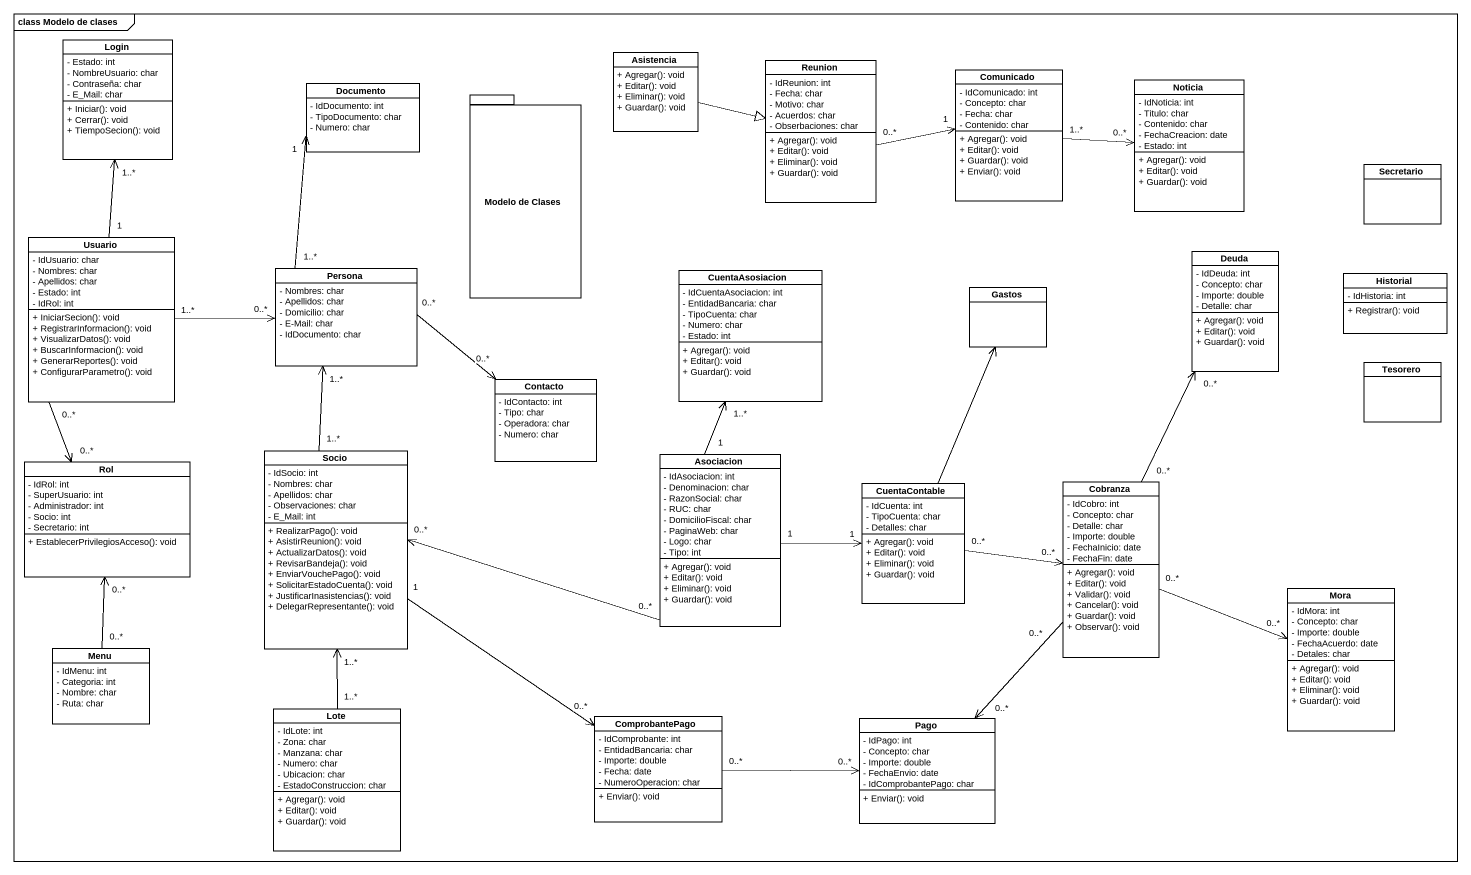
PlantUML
@startuml
mainframe class Modelo de clases
hide circle
hide empty members
skinparam classAttributeIconSize 0
class Login {
  - Estado: int
  - NombreUsuario: char
  - Contraseña: char
  - E_Mail: char
  + Iniciar(): void
  + Cerrar(): void
  + TiempoSecion(): void
}
class Asistencia {
  + Agregar(): void
  + Editar(): void
  + Eliminar(): void
  + Guardar(): void
}
class Reunion {
  - IdReunion: int
  - Fecha: char
  - Motivo: char
  - Acuerdos: char
  - Obserbaciones: char
  + Agregar(): void
  + Editar(): void
  + Eliminar(): void
  + Guardar(): void
}
class Comunicado {
  - IdComunicado: int
  - Concepto: char
  - Fecha: char
  - Contenido: char
  + Agregar(): void
  + Editar(): void
  + Guardar(): void
  + Enviar(): void
}
class Documento {
  - IdDocumento: int
  - TipoDocumento: char
  - Numero: char
}
package "Modelo de Clases" as Modelo_de_Clases {
}
class Noticia {
  - IdNoticia: int
  - Titulo: char
  - Contenido: char
  - FechaCreacion: date
  - Estado: int
  + Agregar(): void
  + Editar(): void
  + Guardar(): void
}
class Secretario
class Usuario {
  - IdUsuario: char
  - Nombres: char
  - Apellidos: char
  - Estado: int
  - IdRol: int
  + IniciarSecion(): void
  + RegistrarInformacion(): void
  + VisualizarDatos(): void
  + BuscarInformacion(): void
  + GenerarReportes(): void
  + ConfigurarParametro(): void
}
class Deuda {
  - IdDeuda: int
  - Concepto: char
  - Importe: double
  - Detalle: char
  + Agregar(): void
  + Editar(): void
  + Guardar(): void
}
class Persona {
  - Nombres: char
  - Apellidos: char
  - Domicilio: char
  - E-Mail: char
  - IdDocumento: char
}
class CuentaAsosiacion {
  - IdCuentaAsociacion: int
  - EntidadBancaria: char
  - TipoCuenta: char
  - Numero: char
  - Estado: int
  + Agregar(): void
  + Editar(): void
  + Guardar(): void
}
class Gastos
class Historial {
  - IdHistoria: int
  + Registrar(): void
}
class Contacto {
  - IdContacto: int
  - Tipo: char
  - Operadora: char
  - Numero: char
}
class Tesorero
class Socio {
  - IdSocio: int
  - Nombres: char
  - Apellidos: char
  - Observaciones: char
  - E_Mail: int
  + RealizarPago(): void
  + AsistirReunion(): void
  + ActualizarDatos(): void
  + RevisarBandeja(): void
  + EnviarVouchePago(): void
  + SolicitarEstadoCuenta(): void
  + JustificarInasistencias(): void
  + DelegarRepresentante(): void
}
class Asociacion {
  - IdAsociacion: int
  - Denominacion: char
  - RazonSocial: char
  - RUC: char
  - DomicilioFiscal: char
  - PaginaWeb: char
  - Logo: char
  - Tipo: int
  + Agregar(): void
  + Editar(): void
  + Eliminar(): void
  + Guardar(): void
}
class Rol {
  - IdRol: int
  - SuperUsuario: int
  - Administrador: int
  - Socio: int
  - Secretario: int
  + EstablecerPrivilegiosAcceso(): void
}
class CuentaContable {
  - IdCuenta: int
  - TipoCuenta: char
  - Detalles: char
  + Agregar(): void
  + Editar(): void
  + Eliminar(): void
  + Guardar(): void
}
class Cobranza {
  - IdCobro: int
  - Concepto: char
  - Detalle: char
  - Importe: double
  - FechaInicio: date
  - FechaFin: date
  + Agregar(): void
  + Editar(): void
  + Validar(): void
  + Cancelar(): void
  + Guardar(): void
  + Observar(): void
}
class Mora {
  - IdMora: int
  - Concepto: char
  - Importe: double
  - FechaAcuerdo: date
  - Detales: char
  + Agregar(): void
  + Editar(): void
  + Eliminar(): void
  + Guardar(): void
}
class Menu {
  - IdMenu: int
  - Categoria: int
  - Nombre: char
  - Ruta: char
}
class Lote {
  - IdLote: int
  - Zona: char
  - Manzana: char
  - Numero: char
  - Ubicacion: char
  - EstadoConstruccion: char
  + Agregar(): void
  + Editar(): void
  + Guardar(): void
}
class ComprobantePago {
  - IdComprobante: int
  - EntidadBancaria: char
  - Importe: double
  - Fecha: date
  - NumeroOperacion: char
  + Enviar(): void
}
class Pago {
  - IdPago: int
  - Concepto: char
  - Importe: double
  - FechaEnvio: date
  - IdComprobantePago: char
  + Enviar(): void
}
Asistencia -right-|> Reunion
Reunion "0..*" -right-> "1" Comunicado
Noticia "0..*" <-left- "1..*" Comunicado
Usuario "1" -up-> "1..*" Login
Usuario "0..*" --> "0..*" Rol
Persona "1..*" -up-> "1" Documento
Persona "0..*" <-left- "1..*" Usuario
Persona "0..*" -right-> "0..*" Contacto
Persona "1..*" <-- "1..*" Socio
CuentaAsosiacion "1..*" <-- "1" Asociacion
Socio "1" --> "0..*" ComprobantePago
Asociacion "0..*" -left-> "0..*" Socio
Asociacion "1" -right-> "1" CuentaContable
CuentaContable -up-> Gastos
CuentaContable "0..*" -right-> "0..*" Cobranza
Cobranza "0..*" -up-> "0..*" Deuda
Cobranza "0..*" -right-> "0..*" Mora
Menu "0..*" -up-> "0..*" Rol
Lote "1..*" -up-> "1..*" Socio
ComprobantePago "0..*" -right-> "0..*" Pago
Pago "0..*" <-up- "0..*" Cobranza
@enduml
